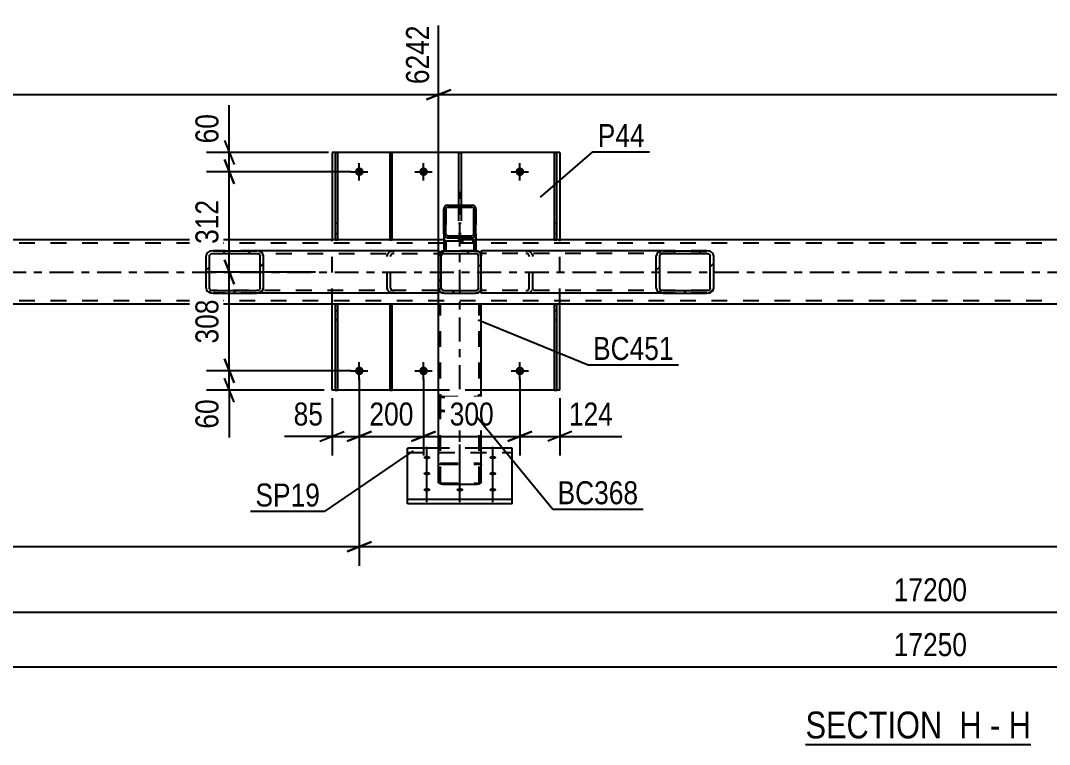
# Model space of a CAD drawing. Header units: millimetres. Extents: x -92 to 749, y -446 to 148.
# Drawn here: x 157.7 to 285.9, y -261.2 to -171.1 of the extents above; entities that cross this region are included whole.
import ezdxf

# ---------------------------------------------------------------- set-up
doc = ezdxf.new("R2010")
doc.units = ezdxf.units.MM
doc.linetypes.add('DXK_LINE_DOT2', pattern=[3.9198, 1.9599, -1.9599])
doc.linetypes.add('DXK_LINE_DOT3', pattern=[5.9187, 2.979, -0.9799, 0.9799, -0.9799])
doc.styles.add('Arial Narrow', font='ARIALN.TTF', dxfattribs={"height": 0.2})

# ---------------------------------------------------------------- blocks, each defined once
blk = doc.blocks.new('Unknown-122567614-20 - 5998')
at = {"color": 6, "linetype": 'Continuous'}
blk.add_line((255.49, -261.21), (283.56, -261.21), dxfattribs=at)
at = {"color": 0, "linetype": 'Continuous'}
for points in [[(273.6, -260.46), (273.6, -256.96), (255.49, -256.96), (255.49, -260.46)], [(277.42, -260.46), (277.42, -256.96), (274.65, -256.96), (274.65, -260.46)], [(279.74, -260.46), (279.74, -256.96), (278.47, -256.96), (278.47, -260.46)], [(283.56, -260.46), (283.56, -256.96), (280.79, -256.96), (280.79, -260.46)]]:
    blk.add_wipeout(points, dxfattribs=at)
at = {"color": 7, "linetype": 'Continuous', "style": 'Arial Narrow'}
for s, p in [('SECTION ', (255.49, -260.46)), ('H', (274.65, -260.46)), ('H', (280.79, -260.46)), ('-', (278.47, -260.46))]:
    blk.add_text(s, height=3.34, dxfattribs=at).set_placement(p)
blk = doc.blocks.new('Part-122567614-6008 - 5998')
at = {"linetype": 'Continuous'}
h = blk.add_hatch(dxfattribs=at)
h.set_pattern_fill('', scale=0.7, style=0, pattern_type=0)
h.set_pattern_definition([(45, (214.1384, -198.09), (-1.5715, 1.5715), [])])
h.paths.add_polyline_path([(213.95, -198.13), (214.14, -198.09), (214.29, -197.98), (214.4, -197.83), (214.43, -197.64), (214.43, -194.56), (214.4, -194.37), (214.29, -194.21), (214.14, -194.11), (213.95, -194.07), (210.91, -194.07), (210.73, -194.11), (210.58, -194.21), (210.47, -194.37), (210.43, -194.56), (210.43, -197.64), (210.47, -197.83), (210.58, -197.98), (210.73, -198.09), (210.91, -198.13)])
h.paths.add_polyline_path([(210.82, -197.87), (210.74, -197.81), (210.69, -197.73), (210.67, -197.64), (210.67, -194.56), (210.69, -194.47), (210.74, -194.39), (210.82, -194.33), (210.91, -194.32), (213.95, -194.32), (214.05, -194.33), (214.12, -194.39), (214.18, -194.47), (214.19, -194.56), (214.19, -197.64), (214.18, -197.73), (214.12, -197.81), (214.05, -197.87), (213.95, -197.88), (210.91, -197.88)])
at = {"color": 2, "linetype": 'Continuous'}
for p, q in [((210.47, -194.37), (210.43, -194.56)), ((210.43, -197.64), (210.43, -194.56)), ((210.67, -194.56), (210.69, -194.47)), ((210.67, -197.64), (210.67, -194.56)), ((210.69, -194.47), (210.74, -194.39)), ((210.91, -194.07), (210.73, -194.11)), ((210.74, -194.39), (210.82, -194.33)), ((210.82, -194.33), (210.91, -194.32)), ((210.91, -194.07), (213.95, -194.07)), ((210.91, -194.32), (213.95, -194.32)), ((214.14, -194.11), (213.95, -194.07)), ((213.95, -194.32), (214.05, -194.33)), ((214.05, -194.33), (214.12, -194.39)), ((214.12, -194.39), (214.18, -194.47)), ((214.18, -194.47), (214.19, -194.56)), ((214.19, -197.64), (214.19, -194.56)), ((214.43, -194.56), (214.4, -194.37)), ((214.43, -197.64), (214.43, -194.56)), ((210.43, -197.64), (210.43, -199.76)), ((210.43, -197.64), (210.47, -197.83)), ((210.69, -197.73), (210.67, -197.64)), ((210.74, -197.81), (210.69, -197.73)), ((210.73, -198.09), (210.91, -198.13)), ((210.82, -197.87), (210.74, -197.81)), ((210.91, -197.88), (210.82, -197.87)), ((210.91, -197.88), (213.95, -197.88)), ((210.91, -198.13), (213.95, -198.13)), ((214.05, -197.87), (213.95, -197.88)), ((213.95, -198.13), (214.14, -198.09)), ((214.12, -197.81), (214.05, -197.87)), ((214.18, -197.73), (214.12, -197.81)), ((214.19, -197.64), (214.18, -197.73)), ((214.4, -197.83), (214.43, -197.64)), ((214.43, -197.64), (214.43, -199.76))]:
    blk.add_line(p, q, dxfattribs=at)
at = {"color": 7, "linetype": 'DXK_LINE_DOT2'}
for p, q in [((210.43, -194.56), (210.43, -197.64)), ((210.67, -194.56), (210.67, -199.76)), ((214.19, -194.56), (214.19, -199.76)), ((214.43, -194.56), (214.43, -197.64)), ((210.47, -198.54), (210.45, -198.64)), ((210.53, -198.47), (210.47, -198.54)), ((210.58, -198.43), (210.53, -198.47)), ((210.65, -198.4), (210.58, -198.43)), ((214.22, -198.4), (210.65, -198.4)), ((210.69, -198.62), (210.74, -198.55)), ((210.69, -198.64), (210.69, -198.62)), ((210.74, -198.55), (210.82, -198.51)), ((210.82, -198.51), (210.91, -198.5)), ((210.91, -198.5), (213.95, -198.5)), ((213.95, -198.5), (214.05, -198.51)), ((214.05, -198.51), (214.12, -198.55)), ((214.12, -198.55), (214.18, -198.62)), ((214.18, -198.62), (214.18, -198.64)), ((214.29, -198.43), (214.22, -198.4)), ((214.34, -198.47), (214.29, -198.43)), ((214.4, -198.54), (214.34, -198.47)), ((214.42, -198.64), (214.4, -198.54)), ((210.45, -198.64), (210.43, -198.7)), ((214.43, -199.76), (210.43, -199.76)), ((210.67, -198.7), (210.69, -198.64)), ((214.18, -198.64), (214.19, -198.7)), ((214.43, -198.7), (214.42, -198.64))]:
    blk.add_line(p, q, dxfattribs=at)
at = {"color": 2, "linetype": 'Continuous'}
for centre, start, end in [((210.92, -194.55), 112.8935, 157.8897), ((213.95, -194.55), 22.1103, 67.1065), ((210.92, -197.64), 202.1103, 247.1065), ((213.95, -197.64), 292.8935, 337.8897)]:
    blk.add_arc(centre, 0.483, start, end, dxfattribs=at)
blk = doc.blocks.new('Part-122567614-6011 - 5998')
at = {"linetype": 'Continuous'}
h = blk.add_hatch(dxfattribs=at)
h.set_pattern_fill('', scale=0.7, style=0, pattern_type=0)
h.set_pattern_definition([(45, (214.6802, -204.9958), (-1.57154, 1.57154), [])])
h.paths.add_polyline_path([(214.44, -205.04), (214.68, -205), (214.89, -204.86), (215.03, -204.65), (215.08, -204.4), (215.08, -200.4), (215.03, -200.16), (214.89, -199.95), (214.68, -199.81), (214.44, -199.76), (210.44, -199.76), (210.19, -199.81), (209.98, -199.95), (209.84, -200.16), (209.8, -200.4), (209.8, -204.4), (209.84, -204.65), (209.98, -204.86), (210.19, -205), (210.44, -205.04)])
h.paths.add_polyline_path([(210.31, -204.7), (210.21, -204.63), (210.14, -204.53), (210.12, -204.4), (210.12, -200.4), (210.14, -200.28), (210.21, -200.18), (210.31, -200.11), (210.44, -200.08), (214.44, -200.08), (214.56, -200.11), (214.66, -200.18), (214.73, -200.28), (214.76, -200.4), (214.76, -204.4), (214.73, -204.53), (214.66, -204.63), (214.56, -204.7), (214.44, -204.72), (210.44, -204.72)])
at = {"color": 7, "linetype": 'DXK_LINE_DOT2'}
for p, q in [((210.19, -199.81), (210.44, -199.76)), ((214.44, -199.76), (210.44, -199.76)), ((214.44, -199.76), (214.68, -199.81)), ((209.8, -200.4), (209.84, -200.16)), ((209.8, -204.4), (209.8, -200.4)), ((210.14, -200.28), (210.12, -200.4)), ((210.12, -204.4), (210.12, -200.4)), ((210.44, -200.08), (210.31, -200.11)), ((210.44, -200.08), (214.44, -200.08)), ((214.56, -200.11), (214.44, -200.08)), ((214.76, -200.4), (214.73, -200.28)), ((214.76, -204.4), (214.76, -200.4)), ((215.03, -200.16), (215.08, -200.4)), ((215.08, -204.4), (215.08, -200.4)), ((209.84, -204.65), (209.8, -204.4)), ((210.12, -204.4), (210.14, -204.53)), ((210.44, -205.04), (210.19, -205)), ((210.31, -204.7), (210.44, -204.72)), ((210.44, -204.72), (214.44, -204.72)), ((214.44, -204.72), (214.56, -204.7)), ((214.68, -205), (214.44, -205.04)), ((214.73, -204.53), (214.76, -204.4)), ((215.08, -204.4), (215.03, -204.65)), ((210.44, -205.04), (214.44, -205.04))]:
    blk.add_line(p, q, dxfattribs=at)
at = {"color": 2, "linetype": 'Continuous'}
for p, q in [((210.44, -199.76), (210.19, -199.81)), ((210.44, -199.76), (214.44, -199.76)), ((214.68, -199.81), (214.44, -199.76)), ((209.84, -200.16), (209.8, -200.4)), ((209.8, -204.4), (209.8, -200.4)), ((210.12, -200.4), (210.14, -200.28)), ((210.12, -204.4), (210.12, -200.4)), ((210.31, -200.11), (210.44, -200.08)), ((210.44, -200.08), (214.44, -200.08)), ((214.44, -200.08), (214.56, -200.11)), ((214.73, -200.28), (214.76, -200.4)), ((214.76, -204.4), (214.76, -200.4)), ((215.08, -200.4), (215.03, -200.16)), ((215.08, -204.4), (215.08, -200.4)), ((209.8, -204.4), (209.84, -204.65)), ((210.14, -204.53), (210.12, -204.4)), ((210.19, -205), (210.44, -205.04)), ((210.44, -204.72), (210.31, -204.7)), ((210.44, -204.72), (214.44, -204.72)), ((214.56, -204.7), (214.44, -204.72)), ((214.44, -205.04), (214.68, -205)), ((214.76, -204.4), (214.73, -204.53)), ((215.03, -204.65), (215.08, -204.4)), ((210.44, -205.04), (214.44, -205.04))]:
    blk.add_line(p, q, dxfattribs=at)
at = {"color": 7, "linetype": 'DXK_LINE_DOT2'}
for centre, radius, start, end in [((210.44, -200.4), 0.64, 112.5, 157.5), ((214.44, -200.4), 0.64, 22.5, 67.5), ((210.44, -200.4), 0.32, 112.5, 157.5), ((214.44, -200.4), 0.32, 22.5, 67.5), ((210.44, -204.4), 0.64, 202.5, 247.5), ((210.44, -204.4), 0.32, 202.5, 247.5), ((214.44, -204.4), 0.32, 292.5, 337.5), ((214.44, -204.4), 0.64, 292.5, 337.5)]:
    blk.add_arc(centre, radius, start, end, dxfattribs=at)
at = {"color": 2, "linetype": 'Continuous'}
for centre, radius, start, end in [((210.44, -200.4), 0.64, 112.5, 157.5), ((214.44, -200.4), 0.64, 22.5, 67.5), ((210.44, -200.4), 0.32, 112.5, 157.5), ((214.44, -200.4), 0.32, 22.5, 67.5), ((210.44, -204.4), 0.64, 202.5, 247.5), ((210.44, -204.4), 0.32, 202.5, 247.5), ((214.44, -204.4), 0.32, 292.5, 337.5), ((214.44, -204.4), 0.64, 292.5, 337.5)]:
    blk.add_arc(centre, radius, start, end, dxfattribs=at)
blk = doc.blocks.new('Part-122567614-6086 - 5998')
at = {"color": 2, "linetype": 'Continuous'}
for p, q in [((196.51, -187.51), (196.51, -198.4)), ((196.91, -187.51), (196.51, -187.51)), ((203.69, -187.51), (197.23, -187.51)), ((212.27, -187.51), (204.01, -187.51)), ((224.17, -187.51), (212.59, -187.51)), ((224.89, -187.51), (224.49, -187.51)), ((224.89, -187.51), (224.89, -198.4)), ((196.51, -217.11), (196.51, -206.4)), ((224.89, -217.11), (224.89, -206.4)), ((196.91, -217.11), (196.51, -217.11)), ((203.69, -217.11), (197.23, -217.11)), ((209.79, -217.11), (204.01, -217.11)), ((224.17, -217.11), (215.07, -217.11)), ((224.89, -217.11), (224.49, -217.11))]:
    blk.add_line(p, q, dxfattribs=at)
at = {"color": 7, "linetype": 'DXK_LINE_DOT2'}
for p, q in [((197.23, -187.51), (196.91, -187.51)), ((204.01, -187.51), (203.69, -187.51)), ((212.59, -187.51), (212.27, -187.51)), ((224.49, -187.51), (224.17, -187.51)), ((196.51, -206.4), (196.51, -198.4)), ((224.89, -206.4), (224.89, -198.4)), ((197.23, -217.11), (196.91, -217.11)), ((204.01, -217.11), (203.69, -217.11)), ((215.07, -217.11), (209.79, -217.11)), ((224.49, -217.11), (224.17, -217.11))]:
    blk.add_line(p, q, dxfattribs=at)
blk = doc.blocks.new('Part-122567614-6091 - 5998')
at = {"color": 7, "linetype": 'DXK_LINE_DOT3'}
blk.add_line((212.43, -228.8), (212.43, -192.4), dxfattribs=at)
at = {"color": 2, "linetype": 'Continuous'}
for p, q in [((209.79, -219.56), (209.79, -206.4)), ((215.07, -219.56), (215.07, -206.4)), ((209.83, -219.63), (209.79, -219.56)), ((209.94, -219.68), (209.83, -219.63)), ((210.09, -219.72), (209.94, -219.68)), ((210.27, -219.73), (210.09, -219.72)), ((210.27, -219.73), (214.59, -219.73)), ((214.78, -219.72), (214.59, -219.73)), ((214.93, -219.68), (214.78, -219.72)), ((215.04, -219.63), (214.93, -219.68)), ((215.07, -219.56), (215.04, -219.63))]:
    blk.add_line(p, q, dxfattribs=at)
at = {"color": 7, "linetype": 'DXK_LINE_DOT2'}
for p, q in [((215.07, -206.4), (209.79, -206.4)), ((210.03, -219.56), (210.03, -206.4)), ((214.83, -219.56), (214.83, -206.4)), ((209.79, -218.05), (209.83, -217.98)), ((209.83, -217.98), (209.94, -217.93)), ((209.94, -217.93), (210.09, -217.89)), ((210.05, -218.02), (210.03, -218.05)), ((210.1, -217.99), (210.05, -218.02)), ((210.09, -217.89), (210.27, -217.88)), ((210.18, -217.97), (210.1, -217.99)), ((210.27, -217.96), (210.18, -217.97)), ((210.27, -217.88), (214.59, -217.88)), ((210.27, -217.96), (214.59, -217.96)), ((214.59, -217.88), (214.78, -217.89)), ((214.69, -217.97), (214.59, -217.96)), ((214.76, -217.99), (214.69, -217.97)), ((214.76, -217.99), (214.78, -218)), ((214.78, -217.89), (214.93, -217.93)), ((214.78, -218), (214.82, -218.02)), ((214.83, -218.05), (214.82, -218.02)), ((214.93, -217.93), (215.04, -217.98)), ((215.04, -217.98), (215.07, -218.05)), ((210.03, -219.56), (210.05, -219.59)), ((210.05, -219.59), (210.1, -219.62)), ((210.1, -219.62), (210.18, -219.64)), ((210.18, -219.64), (210.27, -219.64)), ((210.27, -219.64), (214.59, -219.64)), ((214.59, -219.64), (214.69, -219.64)), ((214.69, -219.64), (214.76, -219.62)), ((214.76, -219.62), (214.82, -219.59)), ((214.82, -219.59), (214.83, -219.56))]:
    blk.add_line(p, q, dxfattribs=at)
blk = doc.blocks.new('Bolt-122567614-6106 - 5998')
at = {"linetype": 'Continuous'}
for points in [[(199.91, -214.17, -1), (199.91, -215.25, -1)], [(207.91, -214.17, -1), (207.91, -215.25, -1)], [(219.91, -214.17, -1), (219.91, -215.25, -1)]]:
    blk.add_hatch(color=1, dxfattribs=at).paths.add_polyline_path(points)
at = {"color": 1, "linetype": 'Continuous'}
for p, q in [((199.91, -215.79), (199.91, -213.63)), ((207.91, -215.79), (207.91, -213.63)), ((219.91, -215.79), (219.91, -213.63)), ((198.83, -214.71), (200.99, -214.71)), ((206.83, -214.71), (208.99, -214.71)), ((218.83, -214.71), (220.99, -214.71))]:
    blk.add_line(p, q, dxfattribs=at)
blk = doc.blocks.new('Bolt-122567614-6107 - 5998')
at = {"linetype": 'Continuous'}
for points in [[(199.91, -189.37, -1), (199.91, -190.45, -1)], [(207.91, -189.37, -1), (207.91, -190.45, -1)], [(219.91, -189.37, -1), (219.91, -190.45, -1)]]:
    blk.add_hatch(color=1, dxfattribs=at).paths.add_polyline_path(points)
at = {"color": 1, "linetype": 'Continuous'}
for p, q in [((199.91, -190.99), (199.91, -188.83)), ((207.91, -190.99), (207.91, -188.83)), ((219.91, -190.99), (219.91, -188.83)), ((198.83, -189.91), (200.99, -189.91)), ((206.83, -189.91), (208.99, -189.91)), ((218.83, -189.91), (220.99, -189.91))]:
    blk.add_line(p, q, dxfattribs=at)
blk = doc.blocks.new('Part-122567614-6110 - 5998')
at = {"color": 2, "linetype": 'Continuous'}
for p, q in [((203.69, -187.51), (203.69, -198.4)), ((204.01, -187.51), (203.69, -187.51)), ((204.01, -198.4), (204.01, -187.51)), ((203.69, -196.31), (204.01, -196.31))]:
    blk.add_line(p, q, dxfattribs=at)
at = {"color": 7, "linetype": 'DXK_LINE_DOT2'}
for p, q in [((203.69, -187.51), (204.01, -187.51)), ((203.69, -197.6), (204.01, -197.6)), ((204.01, -198.4), (203.69, -198.4)), ((203.69, -198.4), (204.01, -198.4))]:
    blk.add_line(p, q, dxfattribs=at)
blk = doc.blocks.new('Part-122567614-6046 - 5998')
at = {"linetype": 'Continuous'}
h = blk.add_hatch(dxfattribs=at)
h.set_pattern_fill('', scale=0.7, style=0, pattern_type=0)
h.set_pattern_definition([(45, (187.4405, -204.9958), (-1.57154, 1.57154), [])])
h.paths.add_polyline_path([(187.11, -205.04), (187.44, -205), (187.72, -204.86), (187.91, -204.65), (187.98, -204.4), (187.98, -200.4), (187.91, -200.16), (187.72, -199.95), (187.44, -199.81), (187.11, -199.76), (181.69, -199.76), (181.36, -199.81), (181.08, -199.95), (180.89, -200.16), (180.82, -200.4), (180.82, -204.4), (180.89, -204.65), (181.08, -204.86), (181.36, -205), (181.69, -205.04)])
h.paths.add_polyline_path([(181.52, -204.7), (181.38, -204.63), (181.29, -204.53), (181.26, -204.4), (181.26, -200.4), (181.29, -200.28), (181.38, -200.18), (181.52, -200.11), (181.69, -200.08), (187.11, -200.08), (187.27, -200.11), (187.42, -200.18), (187.51, -200.28), (187.54, -200.4), (187.54, -204.4), (187.51, -204.53), (187.42, -204.63), (187.27, -204.7), (187.11, -204.72), (181.69, -204.72)])
at = {"color": 2, "linetype": 'Continuous'}
for p, q in [((181.69, -199.76), (181.36, -199.81)), ((181.69, -199.76), (187.11, -199.76)), ((209.66, -199.76), (187.11, -199.76)), ((187.44, -199.81), (187.11, -199.76)), ((209.66, -199.76), (209.8, -199.78)), ((209.8, -199.78), (209.8, -199.81)), ((209.8, -199.81), (209.8, -199.95)), ((180.89, -200.16), (180.82, -200.4)), ((180.82, -204.4), (180.82, -200.4)), ((181.26, -200.4), (181.29, -200.28)), ((181.26, -204.4), (181.26, -200.4)), ((181.52, -200.11), (181.69, -200.08)), ((181.69, -200.08), (187.11, -200.08)), ((187.11, -200.08), (187.27, -200.11)), ((187.51, -200.28), (187.54, -200.4)), ((187.54, -204.4), (187.54, -200.4)), ((187.98, -200.4), (187.91, -200.16)), ((187.98, -204.4), (187.98, -200.4)), ((209.8, -199.95), (209.8, -200.4)), ((180.82, -204.4), (180.89, -204.65)), ((181.29, -204.53), (181.26, -204.4)), ((181.36, -205), (181.69, -205.04)), ((181.69, -204.72), (181.52, -204.7)), ((181.69, -204.72), (187.11, -204.72)), ((187.27, -204.7), (187.11, -204.72)), ((187.11, -205.04), (187.44, -205)), ((187.54, -204.4), (187.51, -204.53)), ((187.91, -204.65), (187.98, -204.4)), ((209.8, -205.02), (209.8, -204.4)), ((181.69, -205.04), (187.11, -205.04)), ((209.66, -205.04), (187.11, -205.04)), ((209.66, -205.04), (209.8, -205.02))]:
    blk.add_line(p, q, dxfattribs=at)
at = {"color": 7, "linetype": 'DXK_LINE_DOT2'}
for p, q in [((187.11, -199.76), (181.69, -199.76)), ((203.91, -199.81), (204.24, -199.76)), ((209.8, -199.78), (209.8, -199.78)), ((181.69, -200.08), (209.66, -200.08)), ((203.37, -200.4), (203.44, -200.16)), ((203.37, -204.4), (203.37, -200.4)), ((203.84, -200.28), (203.81, -200.4)), ((203.81, -204.4), (203.81, -200.4)), ((204.24, -200.08), (204.07, -200.11)), ((209.66, -200.08), (209.8, -200.1)), ((209.8, -199.95), (209.8, -200.1)), ((209.8, -204.4), (209.8, -200.16)), ((209.66, -204.72), (181.69, -204.72)), ((203.44, -204.65), (203.37, -204.4)), ((203.81, -204.4), (203.84, -204.53)), ((204.24, -205.04), (203.91, -205)), ((204.07, -204.7), (204.24, -204.72)), ((209.66, -204.72), (209.8, -204.7)), ((187.11, -205.04), (181.69, -205.04))]:
    blk.add_line(p, q, dxfattribs=at)
at = {"color": 2, "linetype": 'Continuous'}
for centre, radius, start, end in [((181.56, -200.58), 0.792, 104.8339, 148.022), ((187.24, -200.58), 0.792, 31.978, 75.1661), ((181.62, -200.49), 0.396, 104.8339, 148.022), ((187.17, -200.49), 0.396, 31.978, 75.1661), ((181.56, -204.23), 0.792, 211.978, 255.1661), ((181.62, -204.32), 0.396, 211.978, 255.1661), ((187.17, -204.32), 0.396, 284.8339, 328.022), ((187.24, -204.23), 0.792, 284.8339, 328.022)]:
    blk.add_arc(centre, radius, start, end, dxfattribs=at)
at = {"color": 7, "linetype": 'DXK_LINE_DOT2'}
for centre, radius, start, end in [((204.11, -200.58), 0.792, 104.8339, 148.022), ((204.17, -200.49), 0.396, 104.8339, 148.022), ((204.11, -204.23), 0.792, 211.978, 255.1661), ((204.17, -204.32), 0.396, 211.978, 255.1661)]:
    blk.add_arc(centre, radius, start, end, dxfattribs=at)
blk = doc.blocks.new('Part-122567614-6113 - 5998')
at = {"color": 2, "linetype": 'Continuous'}
for p, q in [((196.91, -187.51), (196.91, -198.4)), ((197.23, -187.51), (196.91, -187.51)), ((197.23, -198.4), (197.23, -187.51)), ((196.91, -196.31), (197.23, -196.31))]:
    blk.add_line(p, q, dxfattribs=at)
at = {"color": 7, "linetype": 'DXK_LINE_DOT2'}
for p, q in [((196.91, -187.51), (197.23, -187.51)), ((196.91, -197.6), (197.23, -197.6)), ((197.23, -198.4), (196.91, -198.4)), ((196.91, -198.4), (197.23, -198.4))]:
    blk.add_line(p, q, dxfattribs=at)
blk = doc.blocks.new('Part-122567614-6116 - 5998')
at = {"color": 2, "linetype": 'Continuous'}
for p, q in [((224.17, -187.51), (224.17, -198.4)), ((224.49, -187.51), (224.17, -187.51)), ((224.49, -198.4), (224.49, -187.51)), ((224.17, -196.31), (224.49, -196.31))]:
    blk.add_line(p, q, dxfattribs=at)
at = {"color": 7, "linetype": 'DXK_LINE_DOT2'}
for p, q in [((224.17, -187.51), (224.49, -187.51)), ((224.17, -197.6), (224.49, -197.6)), ((224.49, -198.4), (224.17, -198.4)), ((224.17, -198.4), (224.49, -198.4))]:
    blk.add_line(p, q, dxfattribs=at)
blk = doc.blocks.new('Part-122567614-6052 - 5998')
at = {"linetype": 'Continuous'}
h = blk.add_hatch(dxfattribs=at)
h.set_pattern_fill('', scale=0.7, style=0, pattern_type=0)
h.set_pattern_definition([(45, (243.5137, -204.9958), (-1.57154, 1.57154), [])])
h.paths.add_polyline_path([(243.18, -205.04), (243.51, -205), (243.8, -204.86), (243.98, -204.65), (244.05, -204.4), (244.05, -200.4), (243.98, -200.16), (243.8, -199.95), (243.51, -199.81), (243.18, -199.76), (237.76, -199.76), (237.43, -199.81), (237.15, -199.95), (236.96, -200.16), (236.89, -200.4), (236.89, -204.4), (236.96, -204.65), (237.15, -204.86), (237.43, -205), (237.76, -205.04)])
h.paths.add_polyline_path([(237.6, -204.7), (237.46, -204.63), (237.36, -204.53), (237.33, -204.4), (237.33, -200.4), (237.36, -200.28), (237.46, -200.18), (237.6, -200.11), (237.76, -200.08), (243.18, -200.08), (243.35, -200.11), (243.49, -200.18), (243.58, -200.28), (243.62, -200.4), (243.62, -204.4), (243.58, -204.53), (243.49, -204.63), (243.35, -204.7), (243.18, -204.72), (237.76, -204.72)])
at = {"color": 2, "linetype": 'Continuous'}
for p, q in [((215.08, -199.78), (215.21, -199.76)), ((215.08, -199.78), (215.08, -200.4)), ((237.76, -199.76), (215.21, -199.76)), ((237.76, -199.76), (237.43, -199.81)), ((237.76, -199.76), (243.18, -199.76)), ((243.51, -199.81), (243.18, -199.76)), ((236.96, -200.16), (236.89, -200.4)), ((236.89, -204.4), (236.89, -200.4)), ((237.33, -200.4), (237.36, -200.28)), ((237.33, -204.4), (237.33, -200.4)), ((237.6, -200.11), (237.76, -200.08)), ((237.76, -200.08), (243.18, -200.08)), ((243.18, -200.08), (243.35, -200.11)), ((243.58, -200.28), (243.62, -200.4)), ((243.62, -204.4), (243.62, -200.4)), ((244.05, -200.4), (243.98, -200.16)), ((244.05, -204.4), (244.05, -200.4)), ((215.08, -205), (215.08, -204.4)), ((215.08, -205.02), (215.08, -205)), ((236.89, -204.4), (236.96, -204.65)), ((237.36, -204.53), (237.33, -204.4)), ((237.43, -205), (237.76, -205.04)), ((237.76, -204.72), (237.6, -204.7)), ((237.76, -204.72), (243.18, -204.72)), ((243.35, -204.7), (243.18, -204.72)), ((243.18, -205.04), (243.51, -205)), ((243.62, -204.4), (243.58, -204.53)), ((243.98, -204.65), (244.05, -204.4)), ((215.21, -205.04), (215.08, -205.02)), ((237.76, -205.04), (215.21, -205.04)), ((237.76, -205.04), (243.18, -205.04))]:
    blk.add_line(p, q, dxfattribs=at)
at = {"color": 7, "linetype": 'DXK_LINE_DOT2'}
for p, q in [((215.08, -200.1), (215.08, -199.78)), ((220.63, -199.76), (220.96, -199.81)), ((243.18, -199.76), (237.76, -199.76)), ((215.21, -200.08), (215.08, -200.1)), ((215.08, -204.86), (215.08, -200.4)), ((243.18, -200.08), (215.21, -200.08)), ((220.8, -200.11), (220.63, -200.08)), ((221.06, -200.4), (221.03, -200.28)), ((221.06, -204.4), (221.06, -200.4)), ((221.43, -200.16), (221.5, -200.4)), ((221.5, -204.4), (221.5, -200.4)), ((215.21, -204.72), (215.08, -204.7)), ((243.18, -204.72), (215.21, -204.72)), ((220.63, -204.72), (220.8, -204.7)), ((220.96, -205), (220.63, -205.04)), ((221.03, -204.53), (221.06, -204.4)), ((221.5, -204.4), (221.43, -204.65)), ((243.18, -205.04), (237.76, -205.04))]:
    blk.add_line(p, q, dxfattribs=at)
for centre, radius, start, end in [((220.76, -200.58), 0.792, 31.978, 75.1661), ((220.7, -200.49), 0.396, 31.978, 75.1661), ((220.7, -204.32), 0.396, 284.8339, 328.022), ((220.76, -204.23), 0.792, 284.8339, 328.022)]:
    blk.add_arc(centre, radius, start, end, dxfattribs=at)
at = {"color": 2, "linetype": 'Continuous'}
for centre, radius, start, end in [((237.63, -200.58), 0.792, 104.8339, 148.022), ((243.31, -200.58), 0.792, 31.978, 75.1661), ((237.7, -200.49), 0.396, 104.8339, 148.022), ((243.25, -200.49), 0.396, 31.978, 75.1661), ((237.63, -204.23), 0.792, 211.978, 255.1661), ((237.7, -204.32), 0.396, 211.978, 255.1661), ((243.25, -204.32), 0.396, 284.8339, 328.022), ((243.31, -204.23), 0.792, 284.8339, 328.022)]:
    blk.add_arc(centre, radius, start, end, dxfattribs=at)
blk = doc.blocks.new('Part-122567614-6062 - 5998')
at = {"color": 2, "linetype": 'Continuous'}
for p, q in [((212.27, -187.51), (212.27, -194.07)), ((212.27, -187.51), (212.59, -187.51)), ((212.59, -187.51), (212.59, -194.07))]:
    blk.add_line(p, q, dxfattribs=at)
at = {"color": 7, "linetype": 'DXK_LINE_DOT2'}
for p, q in [((212.27, -187.51), (212.59, -187.51)), ((212.27, -194.07), (212.27, -198.4)), ((212.59, -194.07), (212.59, -198.4)), ((212.27, -196.31), (212.59, -196.31)), ((212.27, -197.6), (212.59, -197.6)), ((212.59, -198.4), (212.27, -198.4)), ((212.27, -198.4), (212.59, -198.4))]:
    blk.add_line(p, q, dxfattribs=at)
blk = doc.blocks.new('Bolt-122567614-6068 - 5998')
at = {"linetype": 'Continuous'}
for points in [[(208.33, -225.71), (208.24, -225.7), (208.16, -225.69), (208.08, -225.66), (208.01, -225.63), (207.95, -225.6), (207.92, -225.56), (207.9, -225.51), (207.9, -225.47), (207.92, -225.42), (207.95, -225.38), (208.01, -225.35), (208.08, -225.32), (208.16, -225.29), (208.24, -225.28), (208.33, -225.28), (208.43, -225.28), (208.51, -225.29), (208.59, -225.32), (208.66, -225.35), (208.72, -225.38), (208.75, -225.42), (208.77, -225.47), (208.77, -225.51), (208.75, -225.56), (208.72, -225.6), (208.66, -225.63), (208.59, -225.66), (208.51, -225.69), (208.43, -225.7)], [(216.53, -225.71), (216.44, -225.7), (216.36, -225.69), (216.28, -225.66), (216.21, -225.63), (216.15, -225.6), (216.12, -225.56), (216.1, -225.51), (216.1, -225.47), (216.12, -225.42), (216.15, -225.38), (216.21, -225.35), (216.28, -225.32), (216.36, -225.29), (216.44, -225.28), (216.53, -225.28), (216.63, -225.28), (216.71, -225.29), (216.79, -225.32), (216.86, -225.35), (216.92, -225.38), (216.95, -225.42), (216.97, -225.47), (216.97, -225.51), (216.95, -225.56), (216.92, -225.6), (216.86, -225.63), (216.79, -225.66), (216.71, -225.69), (216.63, -225.7)], [(208.33, -227.71), (208.24, -227.71), (208.16, -227.69), (208.08, -227.67), (208.01, -227.64), (207.95, -227.61), (207.92, -227.56), (207.9, -227.52), (207.9, -227.48), (207.92, -227.43), (207.95, -227.39), (208.01, -227.35), (208.08, -227.32), (208.16, -227.3), (208.24, -227.29), (208.33, -227.28), (208.43, -227.29), (208.51, -227.3), (208.59, -227.32), (208.66, -227.35), (208.72, -227.39), (208.75, -227.43), (208.77, -227.48), (208.77, -227.52), (208.75, -227.56), (208.72, -227.61), (208.66, -227.64), (208.59, -227.67), (208.51, -227.69), (208.43, -227.71)], [(216.53, -227.71), (216.44, -227.71), (216.36, -227.69), (216.28, -227.67), (216.21, -227.64), (216.15, -227.61), (216.12, -227.56), (216.1, -227.52), (216.1, -227.48), (216.12, -227.43), (216.15, -227.39), (216.21, -227.35), (216.28, -227.32), (216.36, -227.3), (216.44, -227.29), (216.53, -227.28), (216.63, -227.29), (216.71, -227.3), (216.79, -227.32), (216.86, -227.35), (216.92, -227.39), (216.95, -227.43), (216.97, -227.48), (216.97, -227.52), (216.95, -227.56), (216.92, -227.61), (216.86, -227.64), (216.79, -227.67), (216.71, -227.69), (216.63, -227.71)], [(208.33, -229.72), (208.24, -229.72), (208.16, -229.7), (208.08, -229.68), (208.01, -229.65), (207.95, -229.61), (207.92, -229.57), (207.9, -229.53), (207.9, -229.48), (207.92, -229.44), (207.95, -229.4), (208.01, -229.36), (208.08, -229.33), (208.16, -229.31), (208.24, -229.29), (208.33, -229.29), (208.43, -229.29), (208.51, -229.31), (208.59, -229.33), (208.66, -229.36), (208.72, -229.4), (208.75, -229.44), (208.77, -229.48), (208.77, -229.53), (208.75, -229.57), (208.72, -229.61), (208.66, -229.65), (208.59, -229.68), (208.51, -229.7), (208.43, -229.72)], [(212.43, -229.72), (212.34, -229.72), (212.26, -229.7), (212.18, -229.68), (212.11, -229.65), (212.05, -229.61), (212.02, -229.57), (212, -229.53), (212, -229.48), (212.02, -229.44), (212.05, -229.4), (212.11, -229.36), (212.18, -229.33), (212.26, -229.31), (212.34, -229.29), (212.43, -229.29), (212.53, -229.29), (212.61, -229.31), (212.69, -229.33), (212.76, -229.36), (212.82, -229.4), (212.85, -229.44), (212.87, -229.48), (212.87, -229.53), (212.85, -229.57), (212.82, -229.61), (212.76, -229.65), (212.69, -229.68), (212.61, -229.7), (212.53, -229.72)], [(216.53, -229.72), (216.44, -229.72), (216.36, -229.7), (216.28, -229.68), (216.21, -229.65), (216.15, -229.61), (216.12, -229.57), (216.1, -229.53), (216.1, -229.48), (216.12, -229.44), (216.15, -229.4), (216.21, -229.36), (216.28, -229.33), (216.36, -229.31), (216.44, -229.29), (216.53, -229.29), (216.63, -229.29), (216.71, -229.31), (216.79, -229.33), (216.86, -229.36), (216.92, -229.4), (216.95, -229.44), (216.97, -229.48), (216.97, -229.53), (216.95, -229.57), (216.92, -229.61), (216.86, -229.65), (216.79, -229.68), (216.71, -229.7), (216.63, -229.72)]]:
    blk.add_hatch(color=1, dxfattribs=at).paths.add_polyline_path(points)
at = {"color": 1, "linetype": 'Continuous'}
for p, q in [((208.33, -227.06), (208.33, -224.17)), ((216.53, -227.06), (216.53, -224.17)), ((208.33, -229.07), (208.33, -226.17)), ((216.53, -229.07), (216.53, -226.17)), ((208.33, -231.07), (208.33, -228.18)), ((212.43, -231.07), (212.43, -228.18)), ((216.53, -231.07), (216.53, -228.18))]:
    blk.add_line(p, q, dxfattribs=at)
at = {"color": 1, "linetype": 'DXK_LINE_DOT2'}
blk.add_line((212.43, -227.06), (212.43, -224.17), dxfattribs=at)
blk = doc.blocks.new('Part-122567614-6074 - 5998')
at = {"color": 2, "linetype": 'Continuous'}
for p, q in [((210.43, -198.4), (-39.9, -198.4)), ((443.77, -198.4), (214.43, -198.4)), ((571.08, -206.4), (-35.1, -206.4))]:
    blk.add_line(p, q, dxfattribs=at)
at = {"color": 7, "linetype": 'DXK_LINE_DOT2'}
for p, q in [((214.43, -198.4), (210.43, -198.4)), ((571.08, -198.8), (-39.9, -198.8)), ((571.08, -206), (-39.9, -206))]:
    blk.add_line(p, q, dxfattribs=at)
at = {"color": 7, "linetype": 'DXK_LINE_DOT3'}
blk.add_line((-39.9, -202.4), (571.08, -202.4), dxfattribs=at)
blk = doc.blocks.new('Part-122567614-6096 - 5998')
at = {"color": 7, "linetype": 'DXK_LINE_DOT2'}
for p, q in [((209.83, -217.98), (209.79, -218.04)), ((209.79, -219.56), (209.79, -218.04)), ((209.94, -217.93), (209.83, -217.98)), ((210.09, -217.89), (209.94, -217.93)), ((210.03, -218.04), (210.05, -218.01)), ((210.03, -228.57), (210.03, -218.04)), ((210.05, -218.01), (210.1, -217.98)), ((210.27, -217.88), (210.09, -217.89)), ((210.1, -217.98), (210.18, -217.97)), ((210.18, -217.97), (210.27, -217.96)), ((210.27, -217.88), (214.59, -217.88)), ((210.27, -217.96), (214.59, -217.96)), ((214.78, -217.89), (214.59, -217.88)), ((214.59, -217.96), (214.69, -217.97)), ((214.69, -217.97), (214.76, -217.98)), ((214.76, -217.98), (214.82, -218.01)), ((214.93, -217.93), (214.78, -217.89)), ((214.82, -218.01), (214.83, -218.04)), ((214.83, -228.57), (214.83, -218.04)), ((215.04, -217.98), (214.93, -217.93)), ((215.07, -218.04), (215.04, -217.98)), ((215.07, -219.56), (215.07, -218.04)), ((209.79, -219.56), (209.79, -219.56)), ((209.79, -219.56), (209.79, -219.56)), ((209.79, -219.56), (209.83, -219.62)), ((209.83, -219.62), (209.94, -219.68)), ((209.94, -219.68), (210.09, -219.71)), ((210.05, -219.59), (210.03, -219.56)), ((210.1, -219.62), (210.05, -219.59)), ((210.09, -219.71), (210.27, -219.72)), ((210.18, -219.63), (210.1, -219.62)), ((210.27, -219.64), (210.18, -219.63)), ((210.27, -219.64), (214.59, -219.64)), ((210.27, -219.72), (214.59, -219.72)), ((214.69, -219.63), (214.59, -219.64)), ((214.59, -219.72), (214.78, -219.71)), ((214.76, -219.62), (214.69, -219.63)), ((214.76, -219.62), (214.78, -219.61)), ((214.78, -219.61), (214.82, -219.59)), ((214.78, -219.71), (214.93, -219.68)), ((214.82, -219.59), (214.83, -219.56)), ((214.93, -219.68), (215.04, -219.62)), ((215.04, -219.62), (215.07, -219.56)), ((209.79, -226.43), (209.83, -226.34)), ((209.83, -226.34), (209.94, -226.26)), ((209.94, -226.26), (210.09, -226.21)), ((210.05, -226.38), (210.03, -226.43)), ((210.1, -226.34), (210.05, -226.38)), ((210.09, -226.21), (210.27, -226.19)), ((210.18, -226.32), (210.1, -226.34)), ((210.27, -226.31), (210.18, -226.32)), ((210.27, -226.19), (214.59, -226.19)), ((210.27, -226.31), (214.59, -226.31)), ((214.59, -226.19), (214.78, -226.21)), ((214.69, -226.32), (214.59, -226.31)), ((214.76, -226.34), (214.69, -226.32)), ((214.82, -226.38), (214.76, -226.34)), ((214.78, -226.21), (214.93, -226.26)), ((214.83, -226.43), (214.82, -226.38)), ((214.93, -226.26), (215.04, -226.34)), ((215.04, -226.34), (215.07, -226.43)), ((210.03, -228.57), (210.05, -228.62)), ((210.05, -228.62), (210.1, -228.65)), ((210.1, -228.65), (210.18, -228.68)), ((210.18, -228.68), (210.27, -228.69)), ((210.27, -228.69), (214.59, -228.69)), ((214.59, -228.69), (214.69, -228.68)), ((214.69, -228.68), (214.76, -228.65)), ((214.76, -228.65), (214.82, -228.62)), ((214.82, -228.62), (214.83, -228.57))]:
    blk.add_line(p, q, dxfattribs=at)
at = {"color": 7, "linetype": 'DXK_LINE_DOT3'}
blk.add_line((212.43, -227.5), (212.43, -218.8), dxfattribs=at)
at = {"color": 2, "linetype": 'Continuous'}
for p, q in [((209.79, -228.57), (209.79, -219.56)), ((215.07, -228.57), (215.07, -219.56)), ((209.83, -228.66), (209.79, -228.57)), ((209.94, -228.74), (209.83, -228.66)), ((210.09, -228.79), (209.94, -228.74)), ((210.27, -228.81), (210.09, -228.79)), ((210.27, -228.81), (214.59, -228.81)), ((214.78, -228.79), (214.59, -228.81)), ((214.93, -228.74), (214.78, -228.79)), ((215.04, -228.66), (214.93, -228.74)), ((215.07, -228.57), (215.04, -228.66))]:
    blk.add_line(p, q, dxfattribs=at)
blk = doc.blocks.new('Part-122567614-6101 - 5998')
at = {"color": 2, "linetype": 'Continuous'}
for p, q in [((209.79, -224.32), (205.93, -224.32)), ((205.93, -231.24), (205.93, -224.32)), ((218.93, -224.32), (215.07, -224.32)), ((218.93, -231.24), (218.93, -224.32)), ((205.93, -230.68), (218.93, -230.68)), ((218.93, -231.24), (205.93, -231.24))]:
    blk.add_line(p, q, dxfattribs=at)
at = {"color": 7, "linetype": 'DXK_LINE_DOT2'}
for p, q in [((205.93, -224.87), (218.93, -224.87)), ((215.07, -224.32), (209.79, -224.32))]:
    blk.add_line(p, q, dxfattribs=at)
blk = doc.blocks.new('Part-122567614-6119 - 5998')
at = {"color": 2, "linetype": 'Continuous'}
for p, q in [((203.69, -206.4), (203.69, -217.11)), ((204.01, -217.11), (204.01, -206.4)), ((203.69, -208.31), (204.01, -208.31)), ((203.69, -217.11), (204.01, -217.11))]:
    blk.add_line(p, q, dxfattribs=at)
at = {"color": 7, "linetype": 'DXK_LINE_DOT2'}
for p, q in [((204.01, -206.4), (203.69, -206.4)), ((203.69, -206.4), (204.01, -206.4)), ((203.69, -207.2), (204.01, -207.2)), ((203.69, -217.11), (204.01, -217.11))]:
    blk.add_line(p, q, dxfattribs=at)
blk = doc.blocks.new('Part-122567614-6122 - 5998')
at = {"color": 2, "linetype": 'Continuous'}
for p, q in [((196.91, -206.4), (196.91, -217.11)), ((197.23, -217.11), (197.23, -206.4)), ((196.91, -208.31), (197.23, -208.31)), ((196.91, -217.11), (197.23, -217.11))]:
    blk.add_line(p, q, dxfattribs=at)
at = {"color": 7, "linetype": 'DXK_LINE_DOT2'}
for p, q in [((197.23, -206.4), (196.91, -206.4)), ((196.91, -206.4), (197.23, -206.4)), ((196.91, -207.2), (197.23, -207.2)), ((196.91, -217.11), (197.23, -217.11))]:
    blk.add_line(p, q, dxfattribs=at)
blk = doc.blocks.new('Part-122567614-6123 - 5998')
at = {"color": 2, "linetype": 'Continuous'}
for p, q in [((224.17, -206.4), (224.17, -217.11)), ((224.49, -217.11), (224.49, -206.4)), ((224.17, -208.31), (224.49, -208.31)), ((224.17, -217.11), (224.49, -217.11))]:
    blk.add_line(p, q, dxfattribs=at)
at = {"color": 7, "linetype": 'DXK_LINE_DOT2'}
for p, q in [((224.49, -206.4), (224.17, -206.4)), ((224.17, -206.4), (224.49, -206.4)), ((224.17, -207.2), (224.49, -207.2)), ((224.17, -217.11), (224.49, -217.11))]:
    blk.add_line(p, q, dxfattribs=at)
blk = doc.blocks.new('StraightDimension-122567614-6420 - 5998')
at = {"color": 7, "linetype": 'Continuous'}
blk.add_line((-39.9, -244.74), (581.98, -244.74), dxfattribs=at)
at = {"color": 0}
blk.add_wipeout([(276.21, -243.99), (276.21, -239.79), (265.87, -239.79), (265.87, -243.99)], dxfattribs=at)
at = {"color": 3, "style": 'Arial Narrow'}
blk.add_text('17200', height=2.863, dxfattribs=at).set_placement((266.47, -243.39))
blk = doc.blocks.new('StraightDimension-122567614-10909 - 5998')
at = {"color": 7, "linetype": 'Continuous'}
for p, q in [((199.91, -215.71), (199.91, -225.26)), ((207.91, -215.71), (207.91, -225.26)), ((198.41, -223.46), (201.41, -222.26)), ((199.91, -222.86), (207.91, -222.86)), ((209.41, -222.26), (206.41, -223.46))]:
    blk.add_line(p, q, dxfattribs=at)
at = {"color": 0}
blk.add_wipeout([(207.25, -222.11), (207.25, -217.91), (200.57, -217.91), (200.57, -222.11)], dxfattribs=at)
at = {"color": 3, "style": 'Arial Narrow'}
blk.add_text('200', height=2.863, dxfattribs=at).set_placement((201.17, -221.51))
blk = doc.blocks.new('StraightDimension-122567614-6217 - 5998')
at = {"color": 7, "linetype": 'Continuous'}
for p, q in [((209.79, -220.31), (209.79, -171.7)), ((211.29, -179.71), (208.29, -180.91)), ((209.79, -180.31), (443.13, -180.31))]:
    blk.add_line(p, q, dxfattribs=at)
blk = doc.blocks.new('StraightDimension-122567614-6462 - 5998')
at = {"color": 7, "linetype": 'Continuous'}
blk.add_line((-40.9, -251.56), (582.98, -251.56), dxfattribs=at)
at = {"color": 0}
blk.add_wipeout([(276.21, -250.81), (276.21, -246.61), (265.87, -246.61), (265.87, -250.81)], dxfattribs=at)
at = {"color": 3, "style": 'Arial Narrow'}
blk.add_text('17250', height=2.863, dxfattribs=at).set_placement((266.47, -250.21))
blk = doc.blocks.new('StraightDimension-122567614-6232 - 5998')
at = {"color": 7, "linetype": 'Continuous'}
for p, q in [((209.79, -220.31), (209.79, -171.7)), ((-23.54, -180.31), (209.79, -180.31)), ((208.29, -180.91), (211.29, -179.71))]:
    blk.add_line(p, q, dxfattribs=at)
at = {"color": 0, "linetype": 'Continuous'}
blk.add_wipeout([(209.19, -171.1), (204.99, -171.1), (204.99, -179.61), (209.19, -179.61)], dxfattribs=at)
at = {"color": 3, "linetype": 'Continuous', "style": 'Arial Narrow'}
blk.add_text('6242', height=2.863, rotation=90.0002, dxfattribs=at).set_placement((208.59, -179.01))
blk = doc.blocks.new('StraightDimension-122567614-6271 - 5998')
at = {"color": 7, "linetype": 'Continuous'}
for p, q in [((199.91, -215.71), (199.91, -238.98)), ((201.41, -235.98), (198.41, -237.18)), ((199.91, -236.58), (581.96, -236.58))]:
    blk.add_line(p, q, dxfattribs=at)
blk = doc.blocks.new('StraightDimension-122567614-6287 - 5998')
at = {"color": 7, "linetype": 'Continuous'}
for p, q in [((199.91, -215.71), (199.91, -238.98)), ((-39.9, -236.58), (199.91, -236.58)), ((198.41, -237.18), (201.41, -235.98))]:
    blk.add_line(p, q, dxfattribs=at)
blk = doc.blocks.new('StraightDimension-122567614-6301 - 5998')
at = {"color": 7, "linetype": 'Continuous'}
for p, q in [((199.91, -215.71), (199.91, -225.26)), ((196.51, -218.11), (196.51, -225.26)), ((196.51, -222.86), (190.61, -222.86)), ((196.51, -222.86), (190.61, -222.86)), ((195.01, -223.46), (198.01, -222.26)), ((196.51, -222.86), (199.91, -222.86)), ((201.41, -222.26), (198.41, -223.46))]:
    blk.add_line(p, q, dxfattribs=at)
at = {"color": 0}
blk.add_wipeout([(195.99, -222.11), (195.99, -217.91), (191.13, -217.91), (191.13, -222.11)], dxfattribs=at)
at = {"color": 3, "style": 'Arial Narrow'}
blk.add_text('85', height=2.863, dxfattribs=at).set_placement((191.73, -221.51))
blk = doc.blocks.new('StraightDimension-122567614-6318 - 5998')
at = {"color": 7, "linetype": 'Continuous'}
for p, q in [((219.91, -215.71), (219.91, -225.26)), ((224.89, -218.11), (224.89, -225.26)), ((218.41, -223.46), (221.41, -222.26)), ((219.91, -222.86), (224.89, -222.86)), ((226.39, -222.26), (223.39, -223.46)), ((224.89, -222.86), (232.62, -222.86)), ((224.89, -222.86), (232.62, -222.86))]:
    blk.add_line(p, q, dxfattribs=at)
at = {"color": 0}
blk.add_wipeout([(232.1, -222.11), (232.1, -217.91), (225.41, -217.91), (225.41, -222.11)], dxfattribs=at)
at = {"color": 3, "style": 'Arial Narrow'}
blk.add_text('124', height=2.863, dxfattribs=at).set_placement((226.01, -221.51))
blk = doc.blocks.new('StraightDimension-122567614-6332 - 5998')
at = {"color": 7, "linetype": 'Continuous'}
for p, q in [((183.11, -213.21), (184.31, -216.21)), ((198.91, -214.71), (180.86, -214.71)), ((183.71, -217.11), (183.71, -214.71)), ((184.31, -218.61), (183.11, -215.61)), ((195.51, -217.11), (180.86, -217.11)), ((183.71, -217.11), (183.71, -223.02)), ((183.71, -217.11), (183.71, -223.02))]:
    blk.add_line(p, q, dxfattribs=at)
at = {"color": 0}
blk.add_wipeout([(182.96, -217.64), (178.76, -217.64), (178.76, -222.5), (182.96, -222.5)], dxfattribs=at)
at = {"color": 3, "style": 'Arial Narrow'}
blk.add_text('60', height=2.863, rotation=90.0002, dxfattribs=at).set_placement((182.36, -221.9))
blk = doc.blocks.new('StraightDimension-122567614-6345 - 5998')
at = {"color": 7, "linetype": 'Continuous'}
for p, q in [((183.11, -200.9), (184.31, -203.9)), ((194.45, -202.4), (180.86, -202.4)), ((183.71, -214.71), (183.71, -202.4)), ((184.31, -216.21), (183.11, -213.21)), ((198.91, -214.71), (180.86, -214.71))]:
    blk.add_line(p, q, dxfattribs=at)
at = {"color": 0}
blk.add_wipeout([(182.96, -205.22), (178.76, -205.22), (178.76, -211.9), (182.96, -211.9)], dxfattribs=at)
at = {"color": 3, "style": 'Arial Narrow'}
blk.add_text('308', height=2.863, rotation=90.0002, dxfattribs=at).set_placement((182.36, -211.3))
blk = doc.blocks.new('StraightDimension-122567614-6365 - 5998')
at = {"color": 7, "linetype": 'Continuous'}
for p, q in [((183.11, -188.41), (184.31, -191.41)), ((198.91, -189.91), (180.86, -189.91)), ((183.71, -202.4), (183.71, -189.91)), ((184.31, -203.9), (183.11, -200.9)), ((194.45, -202.4), (180.86, -202.4))]:
    blk.add_line(p, q, dxfattribs=at)
at = {"color": 0}
blk.add_wipeout([(182.96, -192.82), (178.76, -192.82), (178.76, -199.5), (182.96, -199.5)], dxfattribs=at)
at = {"color": 3, "style": 'Arial Narrow'}
blk.add_text('312', height=2.863, rotation=90.0002, dxfattribs=at).set_placement((182.36, -198.9))
blk = doc.blocks.new('StraightDimension-122567614-10911 - 5998')
at = {"color": 7, "linetype": 'Continuous'}
for p, q in [((207.91, -215.71), (207.91, -225.26)), ((219.91, -215.71), (219.91, -225.26)), ((206.41, -223.46), (209.41, -222.26)), ((207.91, -222.86), (219.91, -222.86)), ((221.41, -222.26), (218.41, -223.46))]:
    blk.add_line(p, q, dxfattribs=at)
at = {"color": 0}
blk.add_wipeout([(217.25, -222.11), (217.25, -217.91), (210.57, -217.91), (210.57, -222.11)], dxfattribs=at)
at = {"color": 3, "style": 'Arial Narrow'}
blk.add_text('300', height=2.863, dxfattribs=at).set_placement((211.17, -221.51))
blk = doc.blocks.new('StraightDimension-122567614-6385 - 5998')
at = {"color": 7, "linetype": 'Continuous'}
for p, q in [((183.71, -187.51), (183.71, -181.61)), ((183.71, -187.51), (183.71, -181.61)), ((183.11, -186.01), (184.31, -189.01)), ((196.07, -187.51), (180.86, -187.51)), ((183.71, -189.91), (183.71, -187.51)), ((184.31, -191.41), (183.11, -188.41)), ((198.91, -189.91), (180.86, -189.91))]:
    blk.add_line(p, q, dxfattribs=at)
at = {"color": 0}
blk.add_wipeout([(182.96, -182.13), (178.76, -182.13), (178.76, -186.99), (182.96, -186.99)], dxfattribs=at)
at = {"color": 3, "style": 'Arial Narrow'}
blk.add_text('60', height=2.863, rotation=90.0002, dxfattribs=at).set_placement((182.36, -186.39))
blk = doc.blocks.new('Mark-122567614-6082 - 5998')
at = {"color": 0}
blk.add_wipeout([(235.44, -186.84), (235.44, -183.84), (229.6, -183.84), (229.6, -186.84)], dxfattribs=at)
blk.add_wipeout([(235.44, -186.84), (235.44, -183.84), (229.6, -183.84), (229.6, -186.84)], dxfattribs=at)
at = {"color": 30, "linetype": 'Continuous'}
for p, q in [((222.46, -193.1), (229, -187.44)), ((229, -187.44), (236.04, -187.44))]:
    blk.add_line(p, q, dxfattribs=at)
at = {"color": 3, "style": 'Arial Narrow'}
blk.add_text('P44', height=2.863, dxfattribs=at).set_placement((229.6, -186.84))
blk = doc.blocks.new('Mark-122567614-6087 - 5998')
at = {"color": 0}
blk.add_wipeout([(239.07, -213.35), (239.07, -210.35), (229.02, -210.35), (229.02, -213.35)], dxfattribs=at)
blk.add_wipeout([(239.07, -213.35), (239.07, -210.35), (229.02, -210.35), (229.02, -213.35)], dxfattribs=at)
at = {"color": 30, "linetype": 'Continuous'}
for p, q in [((214.71, -208.34), (228.42, -213.95)), ((228.42, -213.95), (239.67, -213.95))]:
    blk.add_line(p, q, dxfattribs=at)
at = {"color": 3, "style": 'Arial Narrow'}
blk.add_text('BC451', height=2.863, dxfattribs=at).set_placement((229.02, -213.35))
blk = doc.blocks.new('Mark-122567614-6092 - 5998')
at = {"color": 0}
blk.add_wipeout([(234.65, -231.31), (234.65, -228.31), (224.6, -228.31), (224.6, -231.31)], dxfattribs=at)
blk.add_wipeout([(234.65, -231.31), (234.65, -228.31), (224.6, -228.31), (224.6, -231.31)], dxfattribs=at)
at = {"color": 30, "linetype": 'Continuous'}
for p, q in [((214.62, -220.49), (224, -231.91)), ((224, -231.91), (235.25, -231.91))]:
    blk.add_line(p, q, dxfattribs=at)
at = {"color": 3, "style": 'Arial Narrow'}
blk.add_text('BC368', height=2.863, dxfattribs=at).set_placement((224.6, -231.31))
blk = doc.blocks.new('Mark-122567614-6097 - 5998')
at = {"color": 0}
blk.add_wipeout([(195.01, -231.59), (195.01, -228.59), (186.97, -228.59), (186.97, -231.59)], dxfattribs=at)
blk.add_wipeout([(195.01, -231.59), (195.01, -228.59), (186.97, -228.59), (186.97, -231.59)], dxfattribs=at)
at = {"color": 30, "linetype": 'Continuous'}
for p in [(206.62, -224.64), (186.37, -232.19)]:
    blk.add_line(p, (195.61, -232.19), dxfattribs=at)
at = {"color": 3, "style": 'Arial Narrow'}
blk.add_text('SP19', height=2.863, dxfattribs=at).set_placement((186.97, -231.59))

msp = doc.modelspace()

# ---------------------------------------------------------------- block references
for name in ['Part-122567614-6086 - 5998', 'Part-122567614-6113 - 5998', 'Part-122567614-6110 - 5998', 'Part-122567614-6062 - 5998', 'Part-122567614-6116 - 5998', 'Bolt-122567614-6107 - 5998', 'Part-122567614-6091 - 5998', 'Part-122567614-6008 - 5998', 'Part-122567614-6074 - 5998', 'Part-122567614-6046 - 5998', 'Part-122567614-6011 - 5998', 'Part-122567614-6052 - 5998', 'Part-122567614-6122 - 5998', 'Part-122567614-6119 - 5998', 'Part-122567614-6123 - 5998', 'Bolt-122567614-6106 - 5998', 'Part-122567614-6096 - 5998', 'Bolt-122567614-6068 - 5998', 'Part-122567614-6101 - 5998', 'Unknown-122567614-20 - 5998']:
    msp.add_blockref(name, (0, 0))

# ---------------------------------------------------------------- next in the draw order: block references
msp.add_blockref('StraightDimension-122567614-6420 - 5998', (0, 0))

# ---------------------------------------------------------------- next in the draw order: block references
msp.add_blockref('StraightDimension-122567614-10909 - 5998', (0, 0))

# ---------------------------------------------------------------- next in the draw order: block references
msp.add_blockref('StraightDimension-122567614-6217 - 5998', (0, 0))

# ---------------------------------------------------------------- next in the draw order: block references
for name in ['Mark-122567614-6082 - 5998', 'StraightDimension-122567614-6462 - 5998']:
    msp.add_blockref(name, (0, 0))

# ---------------------------------------------------------------- next in the draw order: block references
msp.add_blockref('StraightDimension-122567614-6232 - 5998', (0, 0))

# ---------------------------------------------------------------- next in the draw order: block references
msp.add_blockref('StraightDimension-122567614-6271 - 5998', (0, 0))

# ---------------------------------------------------------------- next in the draw order: block references
for name in ['StraightDimension-122567614-6287 - 5998', 'Mark-122567614-6087 - 5998', 'StraightDimension-122567614-6318 - 5998']:
    msp.add_blockref(name, (0, 0))

# ---------------------------------------------------------------- next in the draw order: block references
for name in ['StraightDimension-122567614-6301 - 5998', 'StraightDimension-122567614-10911 - 5998']:
    msp.add_blockref(name, (0, 0))

# ---------------------------------------------------------------- next in the draw order: block references
for name in ['StraightDimension-122567614-6332 - 5998', 'Mark-122567614-6092 - 5998', 'Mark-122567614-6097 - 5998']:
    msp.add_blockref(name, (0, 0))

# ---------------------------------------------------------------- next in the draw order: block references
msp.add_blockref('StraightDimension-122567614-6345 - 5998', (0, 0))

# ---------------------------------------------------------------- next in the draw order: block references
msp.add_blockref('StraightDimension-122567614-6365 - 5998', (0, 0))

# ---------------------------------------------------------------- next in the draw order: block references
msp.add_blockref('StraightDimension-122567614-6385 - 5998', (0, 0))

doc.saveas('drawing.dxf')
